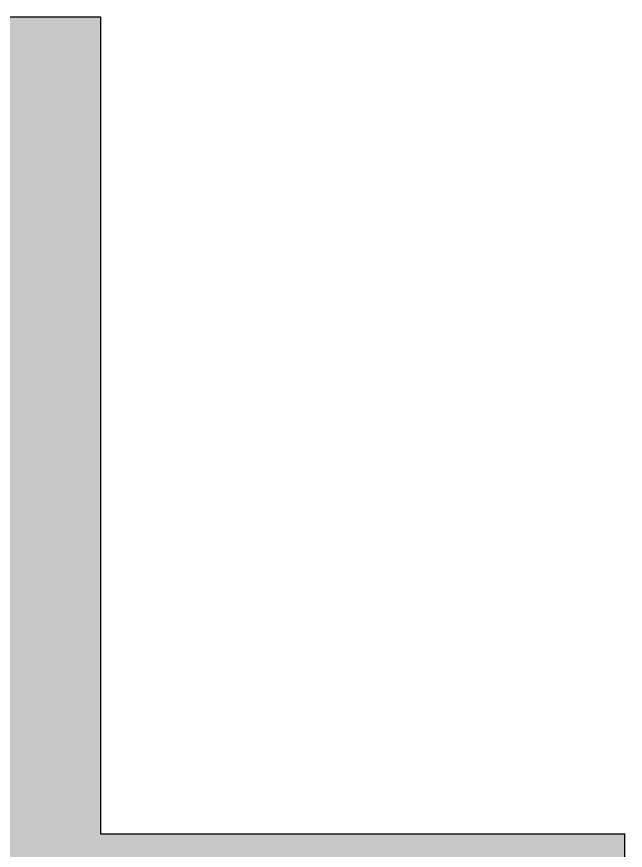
# Model space of a CAD drawing. Header units: millimetres. Extents: x 400408 to 401334, y 4543945 to 4544229.
# Drawn here: x 401238.242 to 401239.515, y 4543997.428 to 4543999.172 of the extents above; entities that cross this region are included whole.
import ezdxf

# ---------------------------------------------------------------- set-up
doc = ezdxf.new("R2010")
doc.units = ezdxf.units.MM
doc.linetypes.add('HIDDEN', pattern=[0.375, 0.25, -0.125])
for name, color, linetype in [('kesit prota', 1, 'Continuous'), ('kesit tarama prota', 252, 'Continuous'), ('merdiven prota', 2, 'Continuous')]:
    doc.layers.add(name, color=color, linetype=linetype)

# ---------------------------------------------------------------- blocks, each defined once
blk = doc.blocks.new('L-L Kesiti')
at = {"layer": 'kesit tarama prota'}
h = blk.add_hatch(color=256, dxfattribs=at)
h.dxf.hatch_style = 1
h.paths.add_polyline_path([(401410.0447, 4543991.2093), (401407.9162, 4543990.0031), (401413.7768, 4543990.0031), (401413.7768, 4543991.2031), (401412.6811, 4543991.2031), (401412.6811, 4543992.9131), (401412.3811, 4543992.9131), (401412.3811, 4543992.7631), (401412.0811, 4543992.7631), (401412.0811, 4543992.5931), (401411.7811, 4543992.5931), (401411.7811, 4543992.4231), (401411.4811, 4543992.4231), (401411.4811, 4543992.2531), (401411.1811, 4543992.2531), (401411.1811, 4543992.0831), (401410.8811, 4543992.0831), (401410.8811, 4543991.9131), (401410.5811, 4543991.9131), (401410.5811, 4543991.7431), (401410.2811, 4543991.7431), (401410.2811, 4543991.5731), (401409.9811, 4543991.5731), (401409.9811, 4543991.4031), (401409.6811, 4543991.4031), (401409.6811, 4543991.2331), (401409.3811, 4543991.2331), (401409.3811, 4543991.0631), (401409.0811, 4543991.0631), (401409.0811, 4543990.8931), (401408.7811, 4543990.8931), (401408.7811, 4543990.7231), (401408.4811, 4543990.7231), (401408.4811, 4543990.5531), (401408.1811, 4543990.5531), (401408.1811, 4543990.3831), (401407.8811, 4543990.3831), (401407.8811, 4543990.2131), (401406.6811, 4543990.2131), (401406.6811, 4543990.0431), (401406.3811, 4543990.0431), (401406.3811, 4543989.8731), (401406.0811, 4543989.8731), (401406.0811, 4543989.7031), (401405.7811, 4543989.7031), (401405.7811, 4543989.5331), (401405.4811, 4543989.5331), (401405.4811, 4543989.3631), (401405.1811, 4543989.3631), (401405.1811, 4543989.1931), (401404.8811, 4543989.1931), (401404.8811, 4543989.0231), (401404.5811, 4543989.0231), (401404.5811, 4543988.8531), (401403.1211, 4543988.8531), (401403.1211, 4543988.6531), (401404.5211, 4543988.6531), (401404.5211, 4543986.0423), (401405.1211, 4543986.0423), (401405.1211, 4543988.9293), (401407.0162, 4543990.0031), (401407.9162, 4543990.0031), (401410.0447, 4543991.2093), (401412.3811, 4543992.5333), (401412.3811, 4543991.2031)])
at = {"layer": 'kesit prota', "color": 1}
blk.add_lwpolyline([(401410.2811, 4543991.7431), (401410.5811, 4543991.7431), (401410.5811, 4543991.9131), (401410.8811, 4543991.9131), (401410.8811, 4543992.0831), (401411.1811, 4543992.0831), (401411.1811, 4543992.2531), (401411.4811, 4543992.2531), (401411.4811, 4543992.4231), (401411.7811, 4543992.4231), (401411.7811, 4543992.5931), (401412.0811, 4543992.5931), (401412.0811, 4543992.7631), (401412.3811, 4543992.7631), (401412.3811, 4543992.9131), (401412.6811, 4543992.9131), (401412.6811, 4543991.2031), (401413.7785, 4543991.2031)], dxfattribs=at)
at = {"layer": 'merdiven prota', "linetype": 'HIDDEN', "ltscale": 10}
blk.add_lwpolyline([(401413.7768, 4543991.2031), (401413.7768, 4543990.0031)], dxfattribs=at)

msp = doc.modelspace()

# ---------------------------------------------------------------- block references
msp.add_blockref('L-L Kesiti', (-174.2636, 6.2591))

doc.saveas('drawing.dxf')
